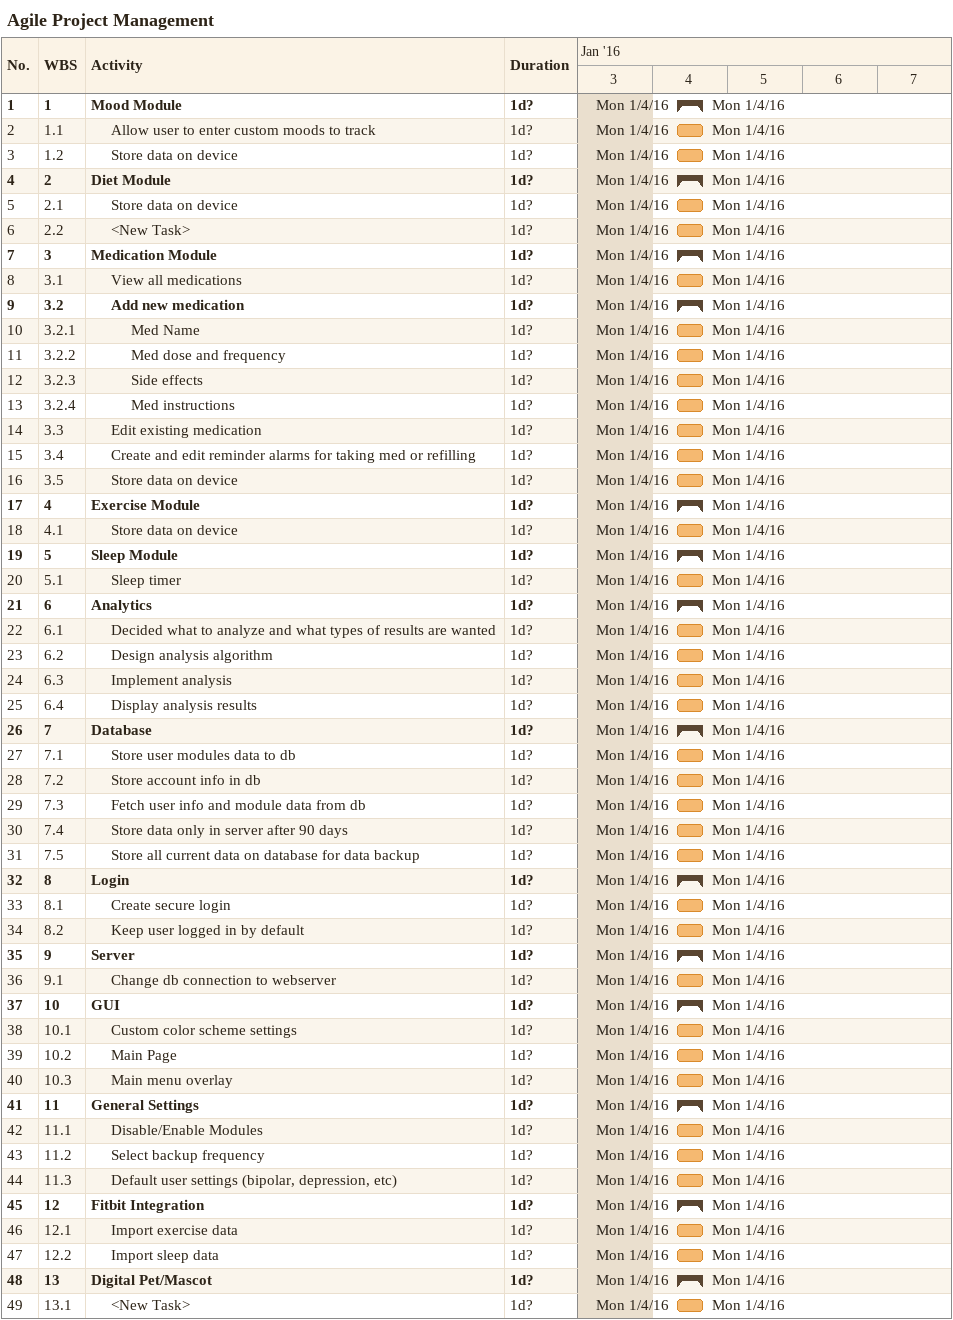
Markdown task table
Agile Project Management

| ID | WBS | Task | Duration | Start | Finish |
|---|---|---|---|---|---|
| 1 | 1 | **Mood Module** | 1d? | 2016-01-04 | 2016-01-04 |
| 2 | 1.1 | Allow user to enter custom moods to track | 1d? | 2016-01-04 | 2016-01-04 |
| 3 | 1.2 | Store data on device | 1d? | 2016-01-04 | 2016-01-04 |
| 4 | 2 | **Diet Module** | 1d? | 2016-01-04 | 2016-01-04 |
| 5 | 2.1 | Store data on device | 1d? | 2016-01-04 | 2016-01-04 |
| 6 | 2.2 | <New Task> | 1d? | 2016-01-04 | 2016-01-04 |
| 7 | 3 | **Medication Module** | 1d? | 2016-01-04 | 2016-01-04 |
| 8 | 3.1 | View all medications | 1d? | 2016-01-04 | 2016-01-04 |
| 9 | 3.2 | **Add new medication** | 1d? | 2016-01-04 | 2016-01-04 |
| 10 | 3.2.1 | Med Name | 1d? | 2016-01-04 | 2016-01-04 |
| 11 | 3.2.2 | Med dose and frequency | 1d? | 2016-01-04 | 2016-01-04 |
| 12 | 3.2.3 | Side effects | 1d? | 2016-01-04 | 2016-01-04 |
| 13 | 3.2.4 | Med instructions | 1d? | 2016-01-04 | 2016-01-04 |
| 14 | 3.3 | Edit existing medication | 1d? | 2016-01-04 | 2016-01-04 |
| 15 | 3.4 | Create and edit reminder alarms for taking med or refilling | 1d? | 2016-01-04 | 2016-01-04 |
| 16 | 3.5 | Store data on device | 1d? | 2016-01-04 | 2016-01-04 |
| 17 | 4 | **Exercise Module** | 1d? | 2016-01-04 | 2016-01-04 |
| 18 | 4.1 | Store data on device | 1d? | 2016-01-04 | 2016-01-04 |
| 19 | 5 | **Sleep Module** | 1d? | 2016-01-04 | 2016-01-04 |
| 20 | 5.1 | Sleep timer | 1d? | 2016-01-04 | 2016-01-04 |
| 21 | 6 | **Analytics** | 1d? | 2016-01-04 | 2016-01-04 |
| 22 | 6.1 | Decided what to analyze and what types of results are wanted | 1d? | 2016-01-04 | 2016-01-04 |
| 23 | 6.2 | Design analysis algorithm | 1d? | 2016-01-04 | 2016-01-04 |
| 24 | 6.3 | Implement analysis | 1d? | 2016-01-04 | 2016-01-04 |
| 25 | 6.4 | Display analysis results | 1d? | 2016-01-04 | 2016-01-04 |
| 26 | 7 | **Database** | 1d? | 2016-01-04 | 2016-01-04 |
| 27 | 7.1 | Store user modules data to db | 1d? | 2016-01-04 | 2016-01-04 |
| 28 | 7.2 | Store account info in db | 1d? | 2016-01-04 | 2016-01-04 |
| 29 | 7.3 | Fetch user info and module data from db | 1d? | 2016-01-04 | 2016-01-04 |
| 30 | 7.4 | Store data only in server after 90 days | 1d? | 2016-01-04 | 2016-01-04 |
| 31 | 7.5 | Store all current data on database for data backup | 1d? | 2016-01-04 | 2016-01-04 |
| 32 | 8 | **Login** | 1d? | 2016-01-04 | 2016-01-04 |
| 33 | 8.1 | Create secure login | 1d? | 2016-01-04 | 2016-01-04 |
| 34 | 8.2 | Keep user logged in by default | 1d? | 2016-01-04 | 2016-01-04 |
| 35 | 9 | **Server** | 1d? | 2016-01-04 | 2016-01-04 |
| 36 | 9.1 | Change db connection to webserver | 1d? | 2016-01-04 | 2016-01-04 |
| 37 | 10 | **GUI** | 1d? | 2016-01-04 | 2016-01-04 |
| 38 | 10.1 | Custom color scheme settings | 1d? | 2016-01-04 | 2016-01-04 |
| 39 | 10.2 | Main Page | 1d? | 2016-01-04 | 2016-01-04 |
| 40 | 10.3 | Main menu overlay | 1d? | 2016-01-04 | 2016-01-04 |
| 41 | 11 | **General Settings** | 1d? | 2016-01-04 | 2016-01-04 |
| 42 | 11.1 | Disable/Enable Modules | 1d? | 2016-01-04 | 2016-01-04 |
| 43 | 11.2 | Select backup frequency | 1d? | 2016-01-04 | 2016-01-04 |
| 44 | 11.3 | Default user settings (bipolar, depression, etc) | 1d? | 2016-01-04 | 2016-01-04 |
| 45 | 12 | **Fitbit Integration** | 1d? | 2016-01-04 | 2016-01-04 |
| 46 | 12.1 | Import exercise data | 1d? | 2016-01-04 | 2016-01-04 |
| 47 | 12.2 | Import sleep data | 1d? | 2016-01-04 | 2016-01-04 |
| 48 | 13 | **Digital Pet/Mascot** | 1d? | 2016-01-04 | 2016-01-04 |
| 49 | 13.1 | <New Task> | 1d? | 2016-01-04 | 2016-01-04 |
